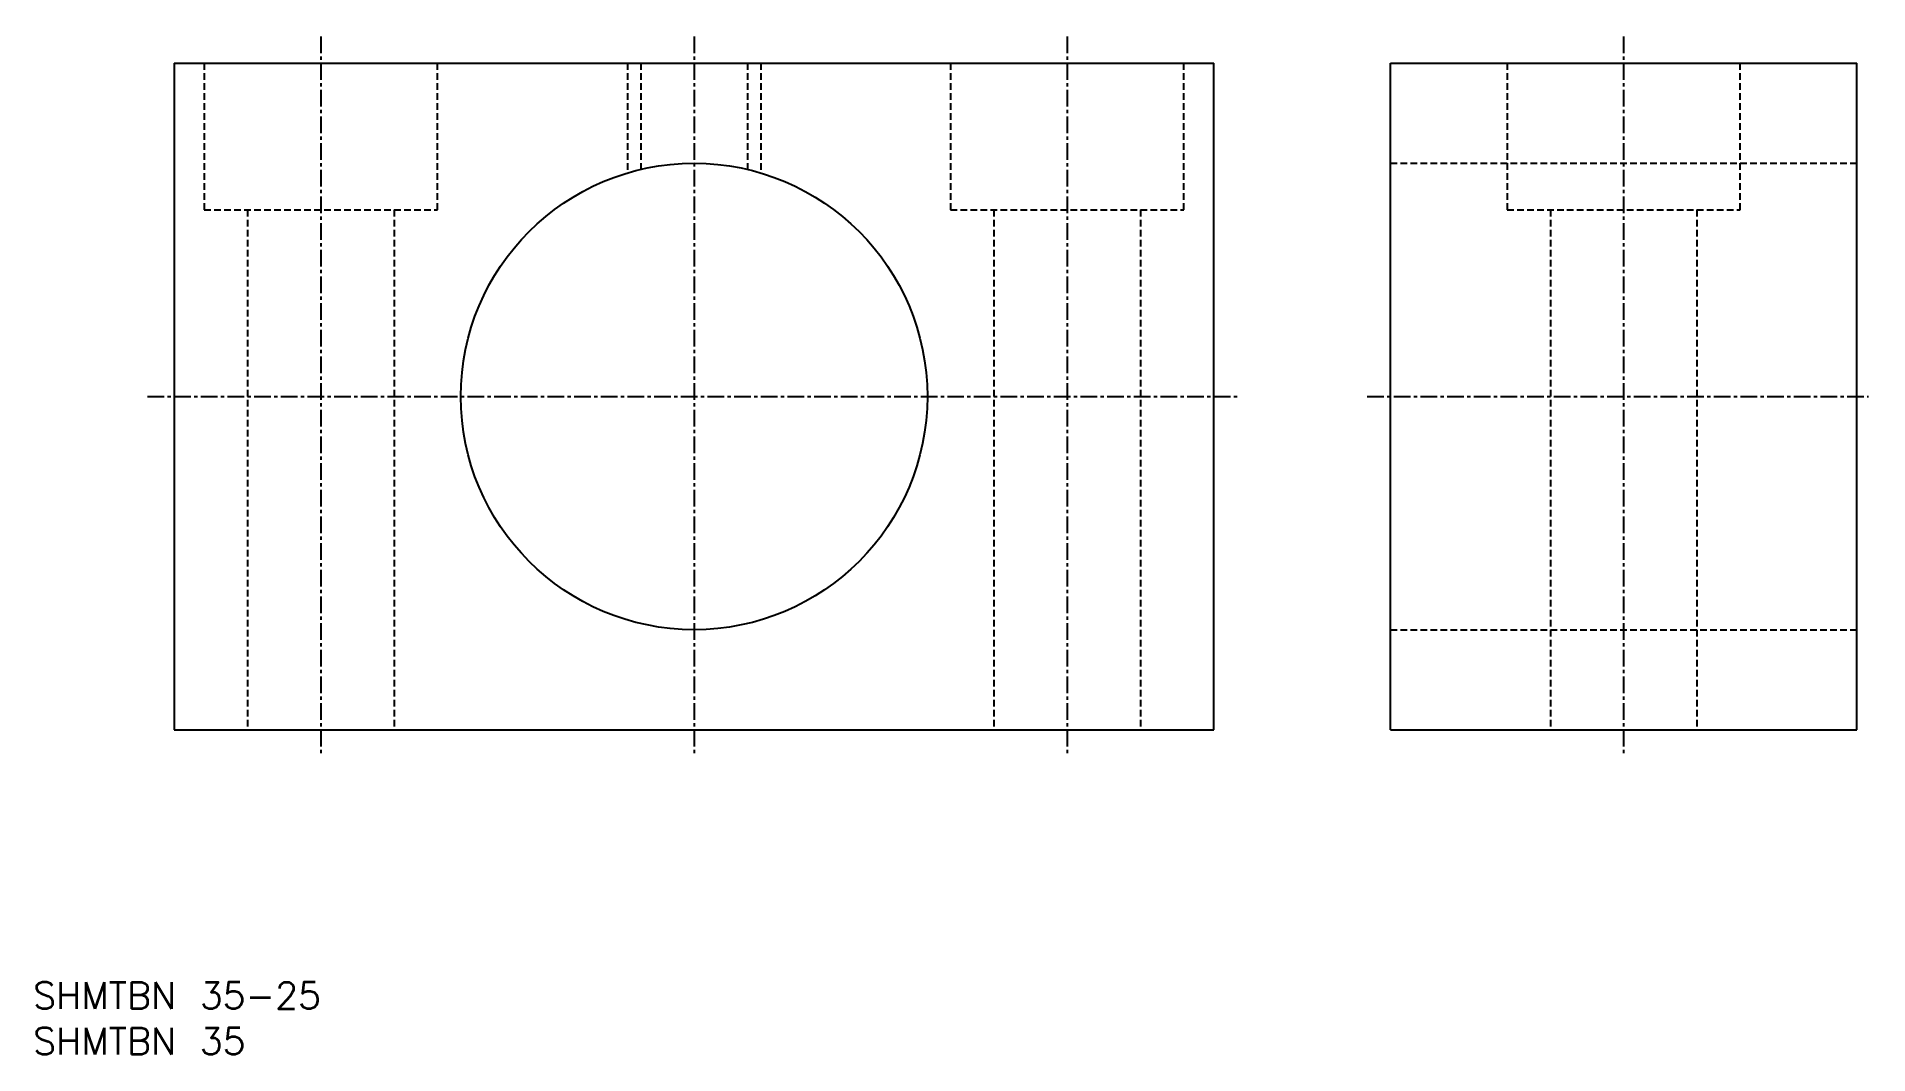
# Model space of a CAD drawing. Extents: x 99 to 237, y 56 to 132.
import ezdxf

# ---------------------------------------------------------------- set-up
doc = ezdxf.new("R2010")
doc.units = 0
doc.linetypes.add('CENTER', pattern=[2, 1.25, -0.25, 0.25, -0.25])
doc.linetypes.add('DASHED', pattern=[0.75, 0.5, -0.25])
doc.layers.get('0').update_dxf_attribs({"linetype": 'CONTINUOUS'})
doc.layers.add('CENTER', color=1, linetype='CENTER')
doc.styles.get("Standard").update_dxf_attribs({"font": 'txt.shx', "bigfont": 'extfont.shx'})

msp = doc.modelspace()

# ---------------------------------------------------------------- linework, layer by layer
at = {"color": 7, "linetype": 'CONTINUOUS'}
for p, q in [((109.5, 130), (187.5, 130)), ((109.5, 130), (109.5, 80)), ((187.5, 80), (187.5, 130)), ((200.74, 130), (235.74, 130)), ((200.74, 80), (200.74, 130)), ((235.74, 80), (235.74, 130)), ((109.5, 80), (187.5, 80)), ((200.74, 80), (235.74, 80))]:
    msp.add_line(p, q, dxfattribs=at)
at = {"color": 3, "linetype": 'DASHED'}
for p, q in [((111.75, 130), (111.75, 119)), ((129.25, 119), (129.25, 130)), ((143.5, 130), (143.5, 121.77)), ((144.5, 130), (144.5, 122.04)), ((152.5, 130), (152.5, 122.04)), ((153.5, 130), (153.5, 121.77)), ((167.75, 130), (167.75, 119)), ((185.25, 119), (185.25, 130)), ((209.49, 130), (209.49, 119)), ((226.99, 119), (226.99, 130)), ((200.74, 122.5), (235.74, 122.5)), ((111.75, 119), (129.25, 119)), ((115, 119), (115, 80)), ((126, 119), (126, 80)), ((167.75, 119), (185.25, 119)), ((171, 119), (171, 80)), ((182, 119), (182, 80)), ((209.49, 119), (226.99, 119)), ((212.74, 119), (212.74, 80)), ((223.74, 119), (223.74, 80)), ((200.74, 87.5), (235.74, 87.5))]:
    msp.add_line(p, q, dxfattribs=at)
at = {"color": 7, "linetype": 'CONTINUOUS'}
msp.add_circle((148.5, 105), 17.5, dxfattribs=at)
at = {"layer": 'CENTER', "color": 1, "linetype": 'CENTER'}
for p, q in [((120.5, 132), (120.5, 78)), ((148.5, 132), (148.5, 78)), ((176.5, 132), (176.5, 78)), ((218.24, 132), (218.24, 78)), ((107.5, 105), (189.5, 105)), ((199, 105), (236.6, 105))]:
    msp.add_line(p, q, dxfattribs=at)

# ---------------------------------------------------------------- texts
at = {"color": 7, "linetype": 'CONTINUOUS'}
for s, p in [('SHMTBN 35-25', (98.92, 59.06)), ('SHMTBN 35', (98.92, 55.64))]:
    msp.add_text(s, height=2, dxfattribs=at).set_placement(p)

doc.saveas('drawing.dxf')
